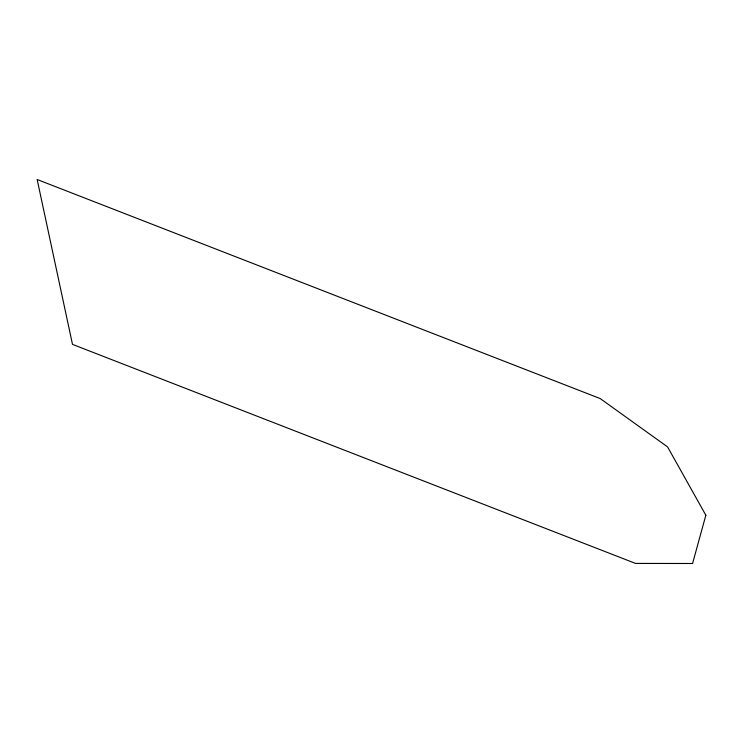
<?xml version="1.0" encoding="UTF-8"?>
<svg xmlns="http://www.w3.org/2000/svg" width="743" height="743" viewBox="0 0 743 743"><rect width="100%" height="100%" fill="white"/><g stroke="black" fill="none" stroke-linecap="round" stroke-linejoin="round"><path stroke-width="1.11" d="M705.85 515.233L692.578 563.491L635.544 563.426L72.489 344.371L37.15 179.509L600.205 398.573L667.585 446.914L705.85 515.233"/></g></svg>
